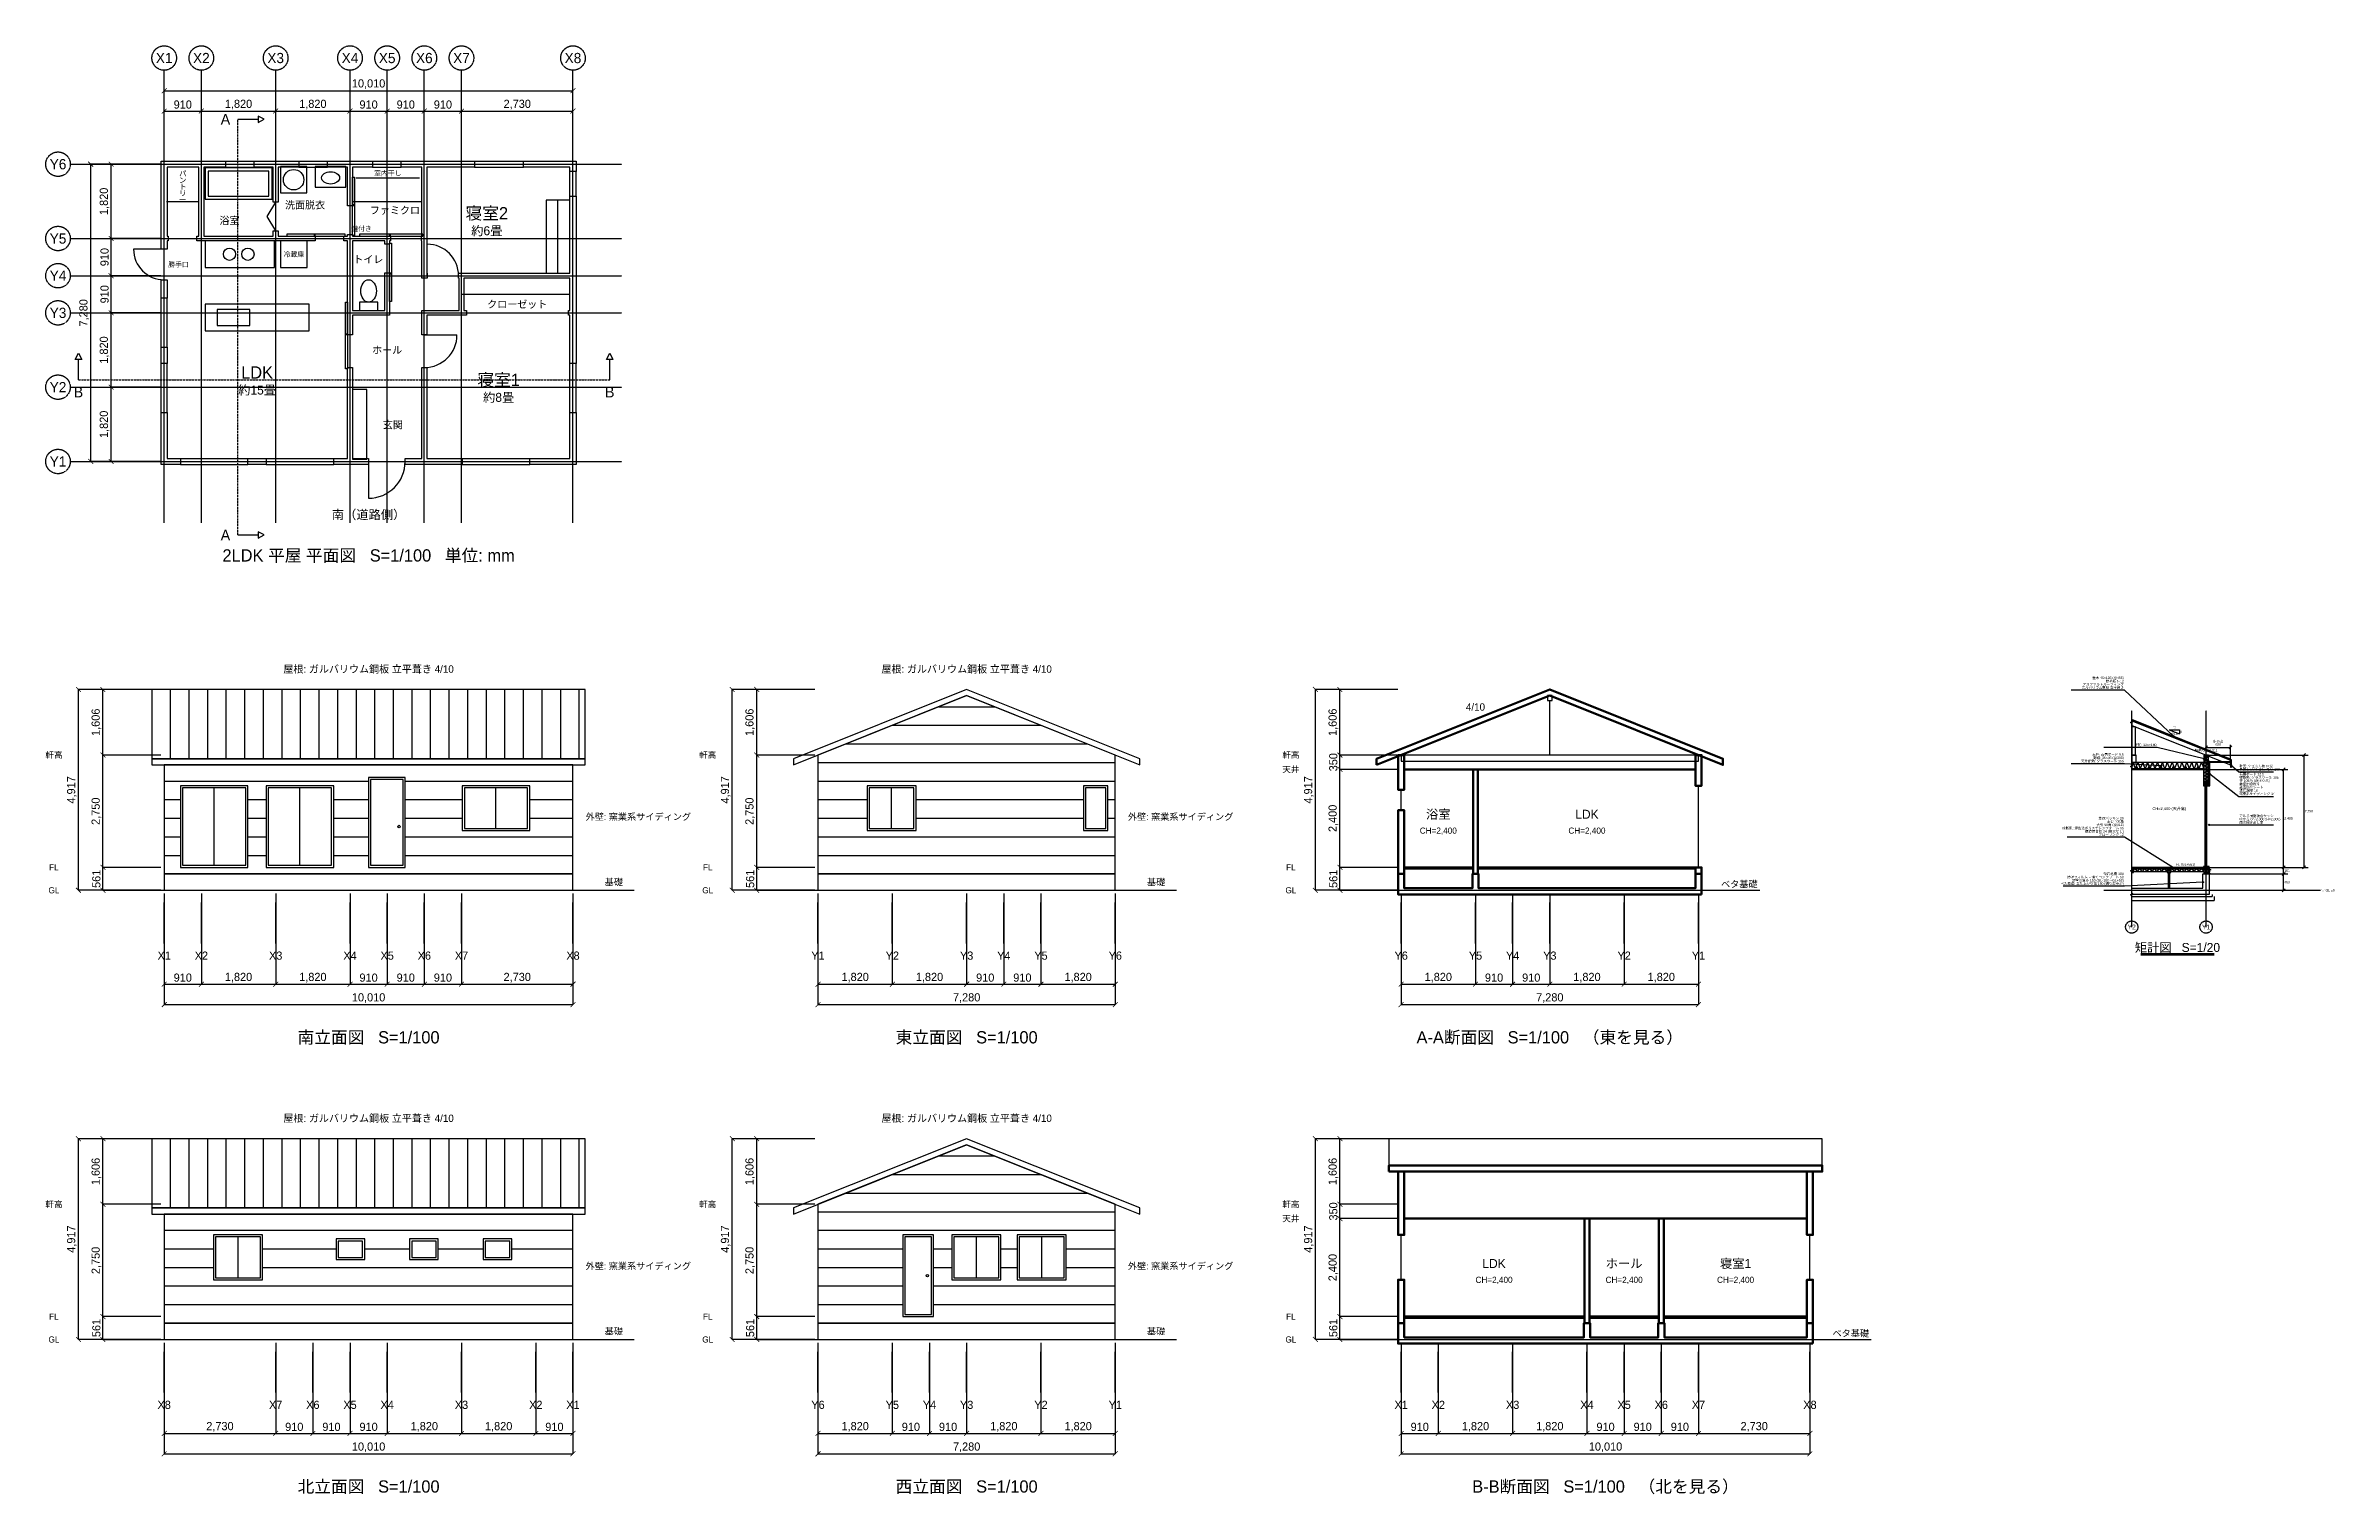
# Model space of a CAD drawing. Header units: millimetres. Extents: x -2900 to 53139, y -25289 to 10180.
import ezdxf
from ezdxf.enums import TextEntityAlignment as Align

# ---------------------------------------------------------------- set-up
doc = ezdxf.new("R2010")
doc.units = ezdxf.units.MM
for name, pattern in [('CENTER', [5.08, 3.175, -0.635, 0.635, -0.635]), ('DASHDOT', [3.556, 2.54, -0.508, 0, -0.508]), ('DASHED', [1.524, 1.27, -0.254])]:
    doc.linetypes.add(name, pattern=pattern)
for name, color, linetype in [('DIM', 2, 'CONTINUOUS'), ('DOOR', 3, 'CONTINUOUS'), ('ELEV', 7, 'CONTINUOUS'), ('ELEV_DETAIL', 8, 'CONTINUOUS'), ('ELEV_WINDOW', 4, 'CONTINUOUS'), ('FIXTURE', 8, 'CONTINUOUS'), ('GRID', 1, 'CENTER'), ('KANA_CUT', 7, 'CONTINUOUS'), ('KANA_INS', 6, 'CONTINUOUS'), ('KANA_VIEW', 8, 'CONTINUOUS'), ('SECT', 7, 'CONTINUOUS'), ('SECT_VIEW', 8, 'CONTINUOUS'), ('TEXT', 7, 'CONTINUOUS'), ('WALL', 7, 'CONTINUOUS'), ('WINDOW', 4, 'CONTINUOUS')]:
    doc.layers.add(name, color=color, linetype=linetype)
doc.styles.add('kst32b', font='kst32b.lff')
doc.styles.add('OpenSansCondensed-Light', font='OpenSansCondensed-Light.ttf')
doc.dimstyles.new('EZDXF', dxfattribs={"dimtxt": 0.25, "dimasz": 0.175, "dimexe": 0.375, "dimexo": 0.125, "dimgap": 0.1, "dimtad": 1, "dimlfac": 100, "dimzin": 12, "dimdsep": 46, "dimtxsty": 'OpenSansCondensed-Light', "dimblk": 'ARCHTICK', "dimcen": 2.5, "dimazin": 3, "dimtfac": 0.5, "dimtmove": 2, "dimatfit": 3})

# ---------------------------------------------------------------- blocks, each defined once
blk = doc.blocks.new('_ARCHTICK')
at = {"color": 0, "linetype": 'BYBLOCK', "const_width": 0.15}
blk.add_lwpolyline([(-0.5, -0.5), (0.5, 0.5)], dxfattribs=at)

msp = doc.modelspace()

# ---------------------------------------------------------------- linework, layer by layer
at = {"layer": 'DIM'}
for p, q in [((49100, -6566.987), (49350, -6566.987)), ((49100, -6566.987), (49350, -6666.987)), ((49350, -6566.987), (49350, -6666.987)), ((49965, -7035), (50035, -6965)), ((50000, -7189), (50000, -6940)), ((50000, -7050), (50000, -6950)), ((50000, -7000), (50600, -7000)), ((50052.5, -7189), (52500, -7189)), ((50565, -7035), (50635, -6965)), ((50600, -7315.912), (50600, -6940)), ((50600, -7050), (50600, -6950)), ((52340, -7189), (52460, -7189)), ((52365, -7224), (52435, -7154)), ((52400, -9939), (52400, -7189)), ((49935, -7539), (52000, -7539)), ((51840, -7539), (51960, -7539)), ((51865, -7574), (51935, -7504)), ((51900, -9939), (51900, -7539)), ((50075, -9939), (52500, -9939)), ((51840, -9939), (51960, -9939)), ((51840, -9939), (51960, -9939)), ((51865, -9974), (51935, -9904)), ((51865, -9974), (51935, -9904)), ((51865, -10135), (51935, -10065)), ((51865, -10135), (51935, -10065)), ((51900, -10100), (51900, -9939)), ((52340, -9939), (52460, -9939)), ((52365, -9974), (52435, -9904)), ((50075, -10100), (52000, -10100)), ((50075, -10500), (52500, -10500)), ((51840, -10100), (51960, -10100)), ((51840, -10100), (51960, -10100)), ((51840, -10500), (51960, -10500)), ((51865, -10535), (51935, -10465)), ((51900, -10500), (51900, -10100))]:
    msp.add_line(p, q, dxfattribs=at)
at = {"layer": 'DOOR'}
for p, q in [((0, 5200), (-750, 5200)), ((6440, 4550), (6440, 5320)), ((6370, 3100), (7170, 3100)), ((5000, 0), (5000, -900))]:
    msp.add_line(p, q, dxfattribs=at)
at = {"layer": 'DOOR', "linetype": 'DASHED', "ltscale": 8}
for points in [[(4610, 6260), (4610, 6960), (4660, 6960), (4660, 6260)], [(3000, 5520), (3700, 5520), (3700, 5570), (3000, 5570)], [(4780, 5520), (5540, 5520), (5540, 5570), (4780, 5570)], [(5520, 3920), (5520, 4620), (5570, 4620), (5570, 3920)], [(4440, 3100), (4440, 3900), (4490, 3900), (4490, 3100)]]:
    msp.add_lwpolyline(points, close=True, dxfattribs=at)
at = {"layer": 'DOOR'}
msp.add_lwpolyline([(2730, 5650), (2520, 6000), (2730, 6350)], dxfattribs=at)
at = {"layer": 'DOOR', "linetype": 'CONTINUOUS', "ltscale": 8}
for points in [[(4610, 5530), (4610, 6290), (4660, 6290), (4660, 5530)], [(3670, 5520), (4430, 5520), (4430, 5570), (3670, 5570)], [(5510, 5520), (6330, 5520), (6330, 5570), (5510, 5570)], [(5520, 4590), (5520, 5350), (5570, 5350), (5570, 4590)], [(4440, 2270), (4440, 3130), (4490, 3130), (4490, 2270)]]:
    msp.add_lwpolyline(points, close=True, dxfattribs=at)
at = {"layer": 'DOOR'}
for centre, radius, start, end in [((0, 5200), 750, 180, 270), ((6440, 4550), 770, 0, 90), ((6370, 3100), 800, 270, 360), ((5000, 0), 900, 270, 360)]:
    msp.add_arc(centre, radius, start, end, dxfattribs=at)
at = {"layer": 'ELEV'}
for p, q in [((-1500, -10500), (11510, -10500)), ((14510, -10500), (24790, -10500)), ((-1500, -21500), (11510, -21500)), ((14510, -21500), (24790, -21500))]:
    msp.add_line(p, q, dxfattribs=at)
for points in [[(-300, -7279), (10310, -7279), (10310, -5583), (-300, -5583)], [(15410, -7429), (19650, -5733), (23890, -7429), (23890, -7279), (19650, -5583), (15410, -7279)], [(16010, -10100), (23290, -10100), (23290, -7189), (19650, -5733), (16010, -7189)], [(-300, -7429), (10310, -7429), (10310, -7279), (-300, -7279)], [(0, -10100), (10010, -10100), (10010, -7429), (0, -7429)], [(0, -10500), (10010, -10500), (10010, -10100), (0, -10100)], [(16010, -10500), (23290, -10500), (23290, -10100), (16010, -10100)], [(-300, -18279), (10310, -18279), (10310, -16583), (-300, -16583)], [(15410, -18429), (19650, -16733), (23890, -18429), (23890, -18279), (19650, -16583), (15410, -18279)], [(16010, -21100), (23290, -21100), (23290, -18189), (19650, -16733), (16010, -18189)], [(-300, -18429), (10310, -18429), (10310, -18279), (-300, -18279)], [(0, -21100), (10010, -21100), (10010, -18429), (0, -18429)], [(0, -21500), (10010, -21500), (10010, -21100), (0, -21100)], [(16010, -21500), (23290, -21500), (23290, -21100), (16010, -21100)]]:
    msp.add_lwpolyline(points, close=True, dxfattribs=at)
at = {"layer": 'ELEV_DETAIL'}
for p, q in [((155, -7279), (155, -5583)), ((610, -7279), (610, -5583)), ((1065, -7279), (1065, -5583)), ((1520, -7279), (1520, -5583)), ((1975, -7279), (1975, -5583)), ((2430, -7279), (2430, -5583)), ((2885, -7279), (2885, -5583)), ((3340, -7279), (3340, -5583)), ((3795, -7279), (3795, -5583)), ((4250, -7279), (4250, -5583)), ((4705, -7279), (4705, -5583)), ((5160, -7279), (5160, -5583)), ((5615, -7279), (5615, -5583)), ((6070, -7279), (6070, -5583)), ((6525, -7279), (6525, -5583)), ((6980, -7279), (6980, -5583)), ((7435, -7279), (7435, -5583)), ((7890, -7279), (7890, -5583)), ((8345, -7279), (8345, -5583)), ((8800, -7279), (8800, -5583)), ((9255, -7279), (9255, -5583)), ((9710, -7279), (9710, -5583)), ((10165, -7279), (10165, -5583)), ((18970, -6005), (20330, -6005)), ((17832.5, -6460), (21467.5, -6460)), ((16695, -6915), (22605, -6915)), ((0, -7825), (5000, -7825)), ((5900, -7825), (10010, -7825)), ((16010, -7370), (23290, -7370)), ((16010, -7825), (23290, -7825)), ((0, -8280), (400, -8280)), ((2050, -8280), (2500, -8280)), ((4150, -8280), (5000, -8280)), ((5900, -8280), (7300, -8280)), ((8950, -8280), (10010, -8280)), ((16010, -8280), (17210, -8280)), ((18410, -8280), (22510, -8280)), ((23110, -8280), (23290, -8280)), ((0, -8735), (400, -8735)), ((2050, -8735), (2500, -8735)), ((4150, -8735), (5000, -8735)), ((5900, -8735), (7300, -8735)), ((8950, -8735), (10010, -8735)), ((16010, -8735), (17210, -8735)), ((18410, -8735), (22510, -8735)), ((23110, -8735), (23290, -8735)), ((0, -9190), (400, -9190)), ((2050, -9190), (2500, -9190)), ((4150, -9190), (5000, -9190)), ((5900, -9190), (10010, -9190)), ((16010, -9190), (23290, -9190)), ((0, -9645), (400, -9645)), ((2050, -9645), (2500, -9645)), ((4150, -9645), (5000, -9645)), ((5900, -9645), (10010, -9645)), ((16010, -9645), (23290, -9645)), ((155, -18279), (155, -16583)), ((610, -18279), (610, -16583)), ((1065, -18279), (1065, -16583)), ((1520, -18279), (1520, -16583)), ((1975, -18279), (1975, -16583)), ((2430, -18279), (2430, -16583)), ((2885, -18279), (2885, -16583)), ((3340, -18279), (3340, -16583)), ((3795, -18279), (3795, -16583)), ((4250, -18279), (4250, -16583)), ((4705, -18279), (4705, -16583)), ((5160, -18279), (5160, -16583)), ((5615, -18279), (5615, -16583)), ((6070, -18279), (6070, -16583)), ((6525, -18279), (6525, -16583)), ((6980, -18279), (6980, -16583)), ((7435, -18279), (7435, -16583)), ((7890, -18279), (7890, -16583)), ((8345, -18279), (8345, -16583)), ((8800, -18279), (8800, -16583)), ((9255, -18279), (9255, -16583)), ((9710, -18279), (9710, -16583)), ((10165, -18279), (10165, -16583)), ((18970, -17005), (20330, -17005)), ((16695, -17915), (22605, -17915)), ((17832.5, -17460), (21467.5, -17460)), ((16010, -18370), (23290, -18370)), ((0, -18825), (10010, -18825)), ((16010, -18825), (23290, -18825)), ((0, -19280), (1210, -19280)), ((2410, -19280), (4210, -19280)), ((4910, -19280), (6010, -19280)), ((6710, -19280), (7810, -19280)), ((8510, -19280), (10010, -19280)), ((16010, -19280), (18090, -19280)), ((18840, -19280), (19290, -19280)), ((20490, -19280), (20890, -19280)), ((22090, -19280), (23290, -19280)), ((0, -19735), (1210, -19735)), ((2410, -19735), (10010, -19735)), ((16010, -19735), (18090, -19735)), ((18840, -19735), (19290, -19735)), ((20490, -19735), (20890, -19735)), ((22090, -19735), (23290, -19735)), ((0, -20190), (10010, -20190)), ((0, -20645), (10010, -20645)), ((16010, -20190), (18090, -20190)), ((16010, -20645), (18090, -20645)), ((18840, -20190), (23290, -20190)), ((18840, -20645), (23290, -20645))]:
    msp.add_line(p, q, dxfattribs=at)
at = {"layer": 'ELEV_WINDOW'}
for p, q in [((1225, -9889), (1225, -7989)), ((3325, -9889), (3325, -7989)), ((8125, -8989), (8125, -7989)), ((17810, -8989), (17810, -7989)), ((1810, -19989), (1810, -18989)), ((19890, -19989), (19890, -18989)), ((21490, -19989), (21490, -18989))]:
    msp.add_line(p, q, dxfattribs=at)
for points in [[(5000, -9939), (5900, -9939), (5900, -7739), (5000, -7739)], [(5050, -9889), (5850, -9889), (5850, -7789), (5050, -7789)], [(400, -9939), (2050, -9939), (2050, -7939), (400, -7939)], [(450, -9889), (2000, -9889), (2000, -7989), (450, -7989)], [(2500, -9939), (4150, -9939), (4150, -7939), (2500, -7939)], [(2550, -9889), (4100, -9889), (4100, -7989), (2550, -7989)], [(7300, -9039), (8950, -9039), (8950, -7939), (7300, -7939)], [(7350, -8989), (8900, -8989), (8900, -7989), (7350, -7989)], [(17210, -9039), (18410, -9039), (18410, -7939), (17210, -7939)], [(17260, -8989), (18360, -8989), (18360, -7989), (17260, -7989)], [(22510, -9039), (23110, -9039), (23110, -7939), (22510, -7939)], [(22560, -8989), (23060, -8989), (23060, -7989), (22560, -7989)], [(1210, -20039), (2410, -20039), (2410, -18939), (1210, -18939)], [(1260, -19989), (2360, -19989), (2360, -18989), (1260, -18989)], [(4210, -19539), (4910, -19539), (4910, -19039), (4210, -19039)], [(6010, -19539), (6710, -19539), (6710, -19039), (6010, -19039)], [(7810, -19539), (8510, -19539), (8510, -19039), (7810, -19039)], [(18090, -20939), (18840, -20939), (18840, -18939), (18090, -18939)], [(18140, -20889), (18790, -20889), (18790, -18989), (18140, -18989)], [(19290, -20039), (20490, -20039), (20490, -18939), (19290, -18939)], [(19340, -19989), (20440, -19989), (20440, -18989), (19340, -18989)], [(20890, -20039), (22090, -20039), (22090, -18939), (20890, -18939)], [(20940, -19989), (22040, -19989), (22040, -18989), (20940, -18989)], [(4260, -19489), (4860, -19489), (4860, -19089), (4260, -19089)], [(6060, -19489), (6660, -19489), (6660, -19089), (6060, -19089)], [(7860, -19489), (8460, -19489), (8460, -19089), (7860, -19089)]]:
    msp.add_lwpolyline(points, close=True, dxfattribs=at)
for centre in [(5750, -8939), (18690, -19939)]:
    msp.add_circle(centre, 30, dxfattribs=at)
at = {"layer": 'FIXTURE'}
for p, q in [((4700, 6950), (6250, 6950)), ((60, 6370), (850, 6370)), ((4610, 6370), (6310, 6370)), ((9640, 4610), (9640, 6400)), ((7280, 4095), (9935, 4095)), ((4610, 1820), (6310, 1820))]:
    msp.add_line(p, q, dxfattribs=at)
for points in [[(1000, 6420), (2640, 6420), (2640, 7190), (1000, 7190)], [(1080, 6500), (2560, 6500), (2560, 7110), (1080, 7110)], [(2850, 6580), (3490, 6580), (3490, 7220), (2850, 7220)], [(3700, 6720), (4450, 6720), (4450, 7220), (3700, 7220)], [(9350, 4610), (9935, 4610), (9935, 6400), (9350, 6400)], [(1000, 4750), (2700, 4750), (2700, 5400), (1000, 5400)], [(2850, 4750), (3500, 4750), (3500, 5400), (2850, 5400)], [(1000, 3200), (3550, 3200), (3550, 3850), (1000, 3850)], [(1300, 3330), (2100, 3330), (2100, 3720), (1300, 3720)], [(4780, 3700), (5230, 3700), (5230, 3900), (4780, 3900)], [(4610, 60), (4960, 60), (4960, 1760), (4610, 1760)]]:
    msp.add_lwpolyline(points, close=True, dxfattribs=at)
for centre, radius in [((3170, 6900), 250), ((1600, 5075), 150), ((2050, 5075), 150)]:
    msp.add_circle(centre, radius, dxfattribs=at)
for centre, major_axis, ratio in [((4075, 6945), (220, 0), 0.681818182), ((5005, 4175), (0, 275), 0.690909091)]:
    msp.add_ellipse(centre, major_axis=major_axis, ratio=ratio, dxfattribs=at)
at = {"layer": 'GRID'}
for p, q in [((0, -1500), (0, 9580)), ((910, -1500), (910, 9580)), ((2730, -1500), (2730, 9580)), ((4550, -1500), (4550, 9580)), ((5460, -1500), (5460, 9580)), ((6370, -1500), (6370, 9580)), ((7280, -1500), (7280, 9580)), ((10010, -1500), (10010, 9580)), ((-2300, 7280), (11210, 7280)), ((-2300, 5460), (11210, 5460)), ((-2300, 4550), (11210, 4550)), ((-2300, 3640), (11210, 3640)), ((-2300, 1820), (11210, 1820)), ((-2300, 0), (11210, 0)), ((48180, -11400), (48180, -6100)), ((50000, -11400), (50000, -6100)), ((0, -11800), (0, -10800)), ((910, -11800), (910, -10800)), ((2730, -11800), (2730, -10800)), ((4550, -11800), (4550, -10800)), ((5460, -11800), (5460, -10800)), ((6370, -11800), (6370, -10800)), ((7280, -11800), (7280, -10800)), ((10010, -11800), (10010, -10800)), ((16010, -11800), (16010, -10800)), ((17830, -11800), (17830, -10800)), ((19650, -11800), (19650, -10800)), ((20560, -11800), (20560, -10800)), ((21470, -11800), (21470, -10800)), ((23290, -11800), (23290, -10800)), ((30290, -11800), (30290, -10800)), ((32110, -11800), (32110, -10800)), ((33020, -11800), (33020, -10800)), ((33930, -11800), (33930, -10800)), ((35750, -11800), (35750, -10800)), ((37570, -11800), (37570, -10800)), ((0, -22800), (0, -21800)), ((2730, -22800), (2730, -21800)), ((3640, -22800), (3640, -21800)), ((4550, -22800), (4550, -21800)), ((5460, -22800), (5460, -21800)), ((7280, -22800), (7280, -21800)), ((9100, -22800), (9100, -21800)), ((10010, -22800), (10010, -21800)), ((16010, -22800), (16010, -21800)), ((17830, -22800), (17830, -21800)), ((18740, -22800), (18740, -21800)), ((19650, -22800), (19650, -21800)), ((21470, -22800), (21470, -21800)), ((23290, -22800), (23290, -21800)), ((30290, -22800), (30290, -21800)), ((31200, -22800), (31200, -21800)), ((33020, -22800), (33020, -21800)), ((34840, -22800), (34840, -21800)), ((35750, -22800), (35750, -21800)), ((36660, -22800), (36660, -21800)), ((37570, -22800), (37570, -21800)), ((40300, -22800), (40300, -21800))]:
    msp.add_line(p, q, dxfattribs=at)
for centre, radius in [((0, 9880), 300), ((910, 9880), 300), ((2730, 9880), 300), ((4550, 9880), 300), ((5460, 9880), 300), ((6370, 9880), 300), ((7280, 9880), 300), ((10010, 9880), 300), ((-2600, 7280), 300), ((-2600, 5460), 300), ((-2600, 4550), 300), ((-2600, 3640), 300), ((-2600, 1820), 300), ((-2600, 0), 300), ((48180, -11400), 150), ((50000, -11400), 150)]:
    msp.add_circle(centre, radius, dxfattribs=at)
at = {"layer": 'KANA_CUT'}
msp.add_line((47500, -10500), (52800, -10500), dxfattribs=at)
for points in [[(48180, -6334.987), (50600, -7302.987), (50600, -7286.987), (48180, -6318.987)], [(48180, -6347.912), (50600, -7315.912), (50600, -7302.987), (48180, -6334.987)], [(48180, -6461), (50600, -7429), (50600, -7315.912), (48180, -6347.912)], [(49947.5, -7369), (50052.5, -7369), (50052.5, -7189), (49947.5, -7189)], [(50052.5, -7939), (50061.5, -7939), (50061.5, -7189), (50052.5, -7189)], [(48180, -7539), (49935, -7539), (49935, -7529.5), (48180, -7529.5)], [(49935, -7939), (49947.5, -7939), (49947.5, -7539), (49935, -7539)], [(49947.5, -7939), (50052.5, -7939), (50052.5, -7834), (49947.5, -7834)], [(50061.5, -7939), (50079.5, -7939), (50079.5, -7350), (50061.5, -7350)], [(50079.5, -7939), (50093.5, -7939), (50093.5, -7350), (50079.5, -7350)], [(50600, -7482.987), (50624, -7482.987), (50624, -7302.987), (50600, -7302.987)], [(49935, -7939), (50075, -7939), (50075, -7879), (49935, -7879)], [(48180, -9951), (49947.5, -9951), (49947.5, -9939), (48180, -9939)], [(48180, -9975), (50052.5, -9975), (50052.5, -9951), (48180, -9951)], [(48180, -10065), (48225, -10065), (48225, -9975), (48180, -9975)], [(49045, -10065), (49135, -10065), (49135, -9975), (49045, -9975)], [(49935, -9975), (50075, -9975), (50075, -9915), (49935, -9915)], [(49947.5, -10080), (50052.5, -10080), (50052.5, -9975), (49947.5, -9975)], [(49947.5, -10100), (50052.5, -10100), (50052.5, -10080), (49947.5, -10080)], [(50052.5, -10080), (50061.5, -10080), (50061.5, -9975), (50052.5, -9975)], [(50061.5, -10060), (50079.5, -10060), (50079.5, -9975), (50061.5, -9975)], [(50079.5, -10060), (50093.5, -10060), (50093.5, -9975), (50079.5, -9975)], [(50075, -10100), (50075, -10600), (48180, -10600), (48180, -10450), (49925, -10450), (49925, -10100)]]:
    msp.add_lwpolyline(points, close=True, dxfattribs=at)
at = {"layer": 'KANA_INS'}
for points in [[(48180, -7529.5), (49947.5, -7529.5), (49947.5, -7374.5), (48180, -7374.5)], [(49947.5, -7834), (50052.5, -7834), (50052.5, -7369), (49947.5, -7369)], [(48225, -10040), (49045, -10040), (49045, -9975), (48225, -9975)], [(49135, -10040), (49947.5, -10040), (49947.5, -9975), (49135, -9975)]]:
    msp.add_lwpolyline(points, close=True, dxfattribs=at)
for points in [[(48180, -7452), (48210, -7374.5), (48240, -7452), (48270, -7529.5), (48300, -7452), (48330, -7374.5), (48360, -7452), (48390, -7529.5), (48420, -7452), (48450, -7374.5), (48480, -7452), (48510, -7529.5), (48540, -7452), (48570, -7374.5), (48600, -7452), (48630, -7529.5), (48660, -7452), (48690, -7374.5), (48720, -7452), (48750, -7529.5), (48780, -7452), (48810, -7374.5), (48840, -7452), (48870, -7529.5), (48900, -7452), (48930, -7374.5), (48960, -7452), (48990, -7529.5), (49020, -7452), (49050, -7374.5), (49080, -7452), (49110, -7529.5), (49140, -7452), (49170, -7374.5), (49200, -7452), (49230, -7529.5), (49260, -7452), (49290, -7374.5), (49320, -7452), (49350, -7529.5), (49380, -7452), (49410, -7374.5), (49440, -7452), (49470, -7529.5), (49500, -7452), (49530, -7374.5), (49560, -7452), (49590, -7529.5), (49620, -7452), (49650, -7374.5), (49680, -7452), (49710, -7529.5), (49740, -7452), (49770, -7374.5), (49800, -7452), (49830, -7529.5), (49860, -7452), (49890, -7374.5), (49920, -7452), (49933.75, -7529.5), (49947.5, -7452)], [(50000, -7834), (50052.5, -7814), (50000, -7794), (49947.5, -7774), (50000, -7754), (50052.5, -7734), (50000, -7714), (49947.5, -7694), (50000, -7674), (50052.5, -7654), (50000, -7634), (49947.5, -7614), (50000, -7594), (50052.5, -7574), (50000, -7554), (49947.5, -7534), (50000, -7514), (50052.5, -7494), (50000, -7474), (49947.5, -7454), (50000, -7434), (50052.5, -7414), (50000, -7394), (49947.5, -7381.5), (50000, -7369)], [(48225, -10007.5), (48255, -9975), (48285, -10007.5), (48315, -10040), (48345, -10007.5), (48375, -9975), (48405, -10007.5), (48435, -10040), (48465, -10007.5), (48495, -9975), (48525, -10007.5), (48555, -10040), (48585, -10007.5), (48615, -9975), (48645, -10007.5), (48675, -10040), (48705, -10007.5), (48735, -9975), (48765, -10007.5), (48795, -10040), (48825, -10007.5), (48855, -9975), (48885, -10007.5), (48915, -10040), (48945, -10007.5), (48975, -9975), (49005, -10007.5), (49025, -10040), (49045, -10007.5)], [(49135, -10007.5), (49165, -9975), (49195, -10007.5), (49225, -10040), (49255, -10007.5), (49285, -9975), (49315, -10007.5), (49345, -10040), (49375, -10007.5), (49405, -9975), (49435, -10007.5), (49465, -10040), (49495, -10007.5), (49525, -9975), (49555, -10007.5), (49585, -10040), (49615, -10007.5), (49645, -9975), (49675, -10007.5), (49705, -10040), (49735, -10007.5), (49765, -9975), (49795, -10007.5), (49825, -10040), (49855, -10007.5), (49885, -9975), (49915, -10007.5), (49931.25, -10040), (49947.5, -10007.5)]]:
    msp.add_lwpolyline(points, dxfattribs=at)
at = {"layer": 'KANA_VIEW'}
for p, q in [((48000, -5600), (46700, -5600)), ((49200, -6726.987), (48000, -5600)), ((48500, -6462.987), (48510, -6437.987)), ((48955, -6644.987), (48965, -6619.987)), ((48800, -7000), (47500, -7000)), ((49950, -7279), (48800, -7000)), ((49410, -6826.987), (49420, -6801.987)), ((49865, -7008.987), (49875, -6983.987)), ((49947.5, -7369), (50052.5, -7189)), ((49947.5, -7189), (50052.5, -7369)), ((50061.5, -7939), (50061.5, -7200)), ((50320, -7190.987), (50330, -7165.987)), ((48000, -7400), (46700, -7400)), ((48900, -7450), (48000, -7400)), ((49947.5, -7939), (50052.5, -7834)), ((49947.5, -7834), (50052.5, -7939)), ((50093.5, -7350), (50600, -7350)), ((50093.5, -7362), (50600, -7362)), ((50093.5, -7650), (50800, -8200)), ((50624, -7442.987), (50800, -7600)), ((50800, -7600), (51650, -7600)), ((49980, -9915), (49980, -7879)), ((50020, -9915), (50020, -7879)), ((50800, -8200), (51650, -8200)), ((50075, -8900), (50800, -8900)), ((50800, -8900), (51650, -8900)), ((48000, -9200), (46600, -9200)), ((49200, -9950), (48000, -9200)), ((49045, -10065), (49135, -9975)), ((49045, -9975), (49135, -10065)), ((49075, -10065), (49075, -10450)), ((49105, -10065), (49105, -10450)), ((49947.5, -10080), (50052.5, -9975)), ((49947.5, -9975), (50052.5, -10080)), ((50061.5, -10080), (50061.5, -9975)), ((50061.5, -10080), (50110, -10090)), ((50075, -9975), (50110, -9990)), ((50110, -9990), (50110, -10005)), ((48000, -10400), (46500, -10400)), ((49925, -10300), (48000, -10400)), ((49050, -10450), (49130, -10450)), ((50110, -10090), (50110, -10100)), ((50150, -10600), (50150, -10650)), ((48180, -10650), (50150, -10650)), ((48180, -10750), (50200, -10750)), ((50200, -10650), (50200, -10750))]:
    msp.add_line(p, q, dxfattribs=at)
for points in [[(48180, -6461), (48180, -6410.5), (48150, -6395.5), (48210, -6365.5), (48180, -6350.5), (48180, -6300)], [(48180, -7539), (48180, -7486.75), (48150, -7471.75), (48210, -7441.75), (48180, -7426.75), (48180, -7374.5)], [(48180, -10080), (48180, -10039.5), (48150, -10024.5), (48210, -9994.5), (48180, -9979.5), (48180, -9939)], [(48180, -10750), (48180, -10630), (48150, -10615), (48210, -10585), (48180, -10570), (48180, -10450)]]:
    msp.add_lwpolyline(points, dxfattribs=at)
for points in [[(48180, -7189), (48270, -7189), (48270, -6500), (48180, -6500)], [(48180, -7369), (48285, -7369), (48285, -7189), (48180, -7189)], [(48282, -7529.5), (48318, -7529.5), (48318, -7484.5), (48282, -7484.5)], [(48582, -7529.5), (48618, -7529.5), (48618, -7484.5), (48582, -7484.5)], [(48882, -7529.5), (48918, -7529.5), (48918, -7484.5), (48882, -7484.5)], [(49182, -7529.5), (49218, -7529.5), (49218, -7484.5), (49182, -7484.5)], [(49482, -7529.5), (49518, -7529.5), (49518, -7484.5), (49482, -7484.5)], [(49782, -7529.5), (49818, -7529.5), (49818, -7484.5), (49782, -7484.5)], [(49915, -7539), (49935, -7539), (49935, -7559)], [(50300, -7362), (50380, -7362), (50380, -7350), (50300, -7350)]]:
    msp.add_lwpolyline(points, close=True, dxfattribs=at)
for centre in [(49200, -6726.987), (49950, -7279), (48900, -7450), (50093.5, -7650), (50624, -7442.987), (50075, -8900), (49200, -9950), (49925, -10300)]:
    msp.add_circle(centre, 15, dxfattribs=at)
at = {"layer": 'SECT', "lineweight": 50}
for p, q in [((30365, -7539), (32050, -7539)), ((32170, -7539), (37495, -7539)), ((30365, -18539), (34780, -18539)), ((34900, -18539), (36600, -18539)), ((36720, -18539), (40225, -18539))]:
    msp.add_line(p, q, dxfattribs=at)
for points in [[(29690, -7429), (33930, -5733), (38170, -7429), (38170, -7279), (33930, -5583), (29690, -7279)], [(30215, -7189), (30365, -7189), (30365, -8039), (30215, -8039)], [(37495, -7189), (37645, -7189), (37645, -7939), (37495, -7939)], [(32170, -10100), (32170, -7539), (32050, -7539), (32050, -10100)], [(30365, -10100), (30215, -10100), (30215, -8539), (30365, -8539)], [(30365, -9969), (32050, -9969), (32050, -9939), (30365, -9939)], [(32170, -9969), (37495, -9969), (37495, -9939), (32170, -9939)], [(37645, -10100), (37495, -10100), (37495, -9939), (37645, -9939)], [(37645, -10600), (37495, -10600), (32185, -10600), (32035, -10600), (30365, -10600), (30215, -10600), (30215, -10450), (30215, -10100), (30365, -10100), (30365, -10450), (32035, -10450), (32035, -10100), (32185, -10100), (32185, -10450), (37495, -10450), (37495, -10100), (37645, -10100), (37645, -10450)], [(29990, -17389), (40600, -17389), (40600, -17239), (29990, -17239)], [(30215, -17389), (30365, -17389), (30365, -18939), (30215, -18939)], [(40225, -17389), (40375, -17389), (40375, -18939), (40225, -18939)], [(34900, -21100), (34900, -18539), (34780, -18539), (34780, -21100)], [(36720, -21100), (36720, -18539), (36600, -18539), (36600, -21100)], [(30365, -21100), (30215, -21100), (30215, -20039), (30365, -20039)], [(40375, -21100), (40225, -21100), (40225, -20039), (40375, -20039)], [(40375, -21600), (40225, -21600), (36735, -21600), (36585, -21600), (34915, -21600), (34765, -21600), (30365, -21600), (30215, -21600), (30215, -21450), (30215, -21100), (30365, -21100), (30365, -21450), (34765, -21450), (34765, -21100), (34915, -21100), (34915, -21450), (36585, -21450), (36585, -21100), (36735, -21100), (36735, -21450), (40225, -21450), (40225, -21100), (40375, -21100), (40375, -21450)], [(30365, -20969), (34780, -20969), (34780, -20939), (30365, -20939)], [(34900, -20969), (36600, -20969), (36600, -20939), (34900, -20939)], [(36720, -20969), (40225, -20969), (40225, -20939), (36720, -20939)]]:
    msp.add_lwpolyline(points, close=True, dxfattribs=at)
at = {"layer": 'SECT_VIEW', "linetype": 'DASHDOT', "ltscale": 20}
for p, q in [((1800, -1800), (1800, 8380)), ((-2100, 2000), (10910, 2000))]:
    msp.add_line(p, q, dxfattribs=at)
at = {"layer": 'SECT_VIEW'}
for p, q in [((1800, 8380), (2300, 8380)), ((-2100, 2000), (-2100, 2500)), ((10910, 2000), (10910, 2500)), ((1800, -1800), (2300, -1800)), ((33930, -7189), (33930, -5853)), ((30290, -8539), (30290, -8039)), ((37570, -9939), (37570, -7939)), ((28790, -10500), (39070, -10500)), ((30290, -20039), (30290, -18939)), ((40300, -20039), (40300, -18939)), ((28790, -21500), (41800, -21500))]:
    msp.add_line(p, q, dxfattribs=at)
for points in [[(2300, 8300), (2450, 8380), (2300, 8460)], [(-2180, 2500), (-2100, 2650), (-2020, 2500)], [(10830, 2500), (10910, 2650), (10990, 2500)], [(2300, -1880), (2450, -1800), (2300, -1720)], [(33870, -5853), (33990, -5853), (33990, -5733), (33870, -5733)], [(30290, -7339), (37570, -7339), (37570, -7189), (30290, -7189)], [(29990, -17239), (40600, -17239), (40600, -16583), (29990, -16583)]]:
    msp.add_lwpolyline(points, close=True, dxfattribs=at)
at = {"layer": 'TEXT'}
for p, q in [((48400, -12050), (50200, -12050)), ((48400, -12080), (50200, -12080))]:
    msp.add_line(p, q, dxfattribs=at)
at = {"layer": 'WALL'}
for points in [[(-75, 7205), (-75, 7280), (-75, 7355), (75, 7355), (1500, 7355), (1500, 7205), (970, 7205), (970, 5520), (2670, 5520), (2670, 5650), (2790, 5650), (2790, 5520), (3700, 5520), (3700, 5400), (2790, 5400), (2670, 5400), (970, 5400), (850, 5400), (800, 5400), (800, 5520), (850, 5520), (850, 7205), (75, 7205), (75, 5520), (100, 5520), (100, 5400), (75, 5400), (75, 5200), (-75, 5200)], [(3300, 7355), (3300, 7205), (2790, 7205), (2790, 6350), (2670, 6350), (2670, 7205), (2200, 7205), (2200, 7355)], [(5100, 7355), (5100, 7205), (4610, 7205), (4610, 6260), (4490, 6260), (4490, 7205), (4000, 7205), (4000, 7355)], [(7600, 7355), (7600, 7205), (6430, 7205), (6430, 5520), (6430, 5400), (6430, 4610), (6440, 4610), (6440, 4490), (6430, 4490), (6370, 4490), (6310, 4490), (6310, 4610), (6310, 5400), (6300, 5400), (6300, 5520), (6310, 5520), (6310, 7205), (5800, 7205), (5800, 7355)], [(9935, 7355), (10010, 7355), (10085, 7355), (10085, 7205), (10085, 7100), (9935, 7100), (9935, 7205), (8800, 7205), (8800, 7355)], [(10085, 2400), (9935, 2400), (9935, 3580), (9900, 3580), (9900, 3700), (9935, 3700), (9935, 4490), (7340, 4490), (7340, 3700), (7400, 3700), (7400, 3580), (7340, 3580), (7220, 3580), (6430, 3580), (6430, 3100), (6310, 3100), (6310, 3580), (6310, 3640), (6310, 3700), (6430, 3700), (7220, 3700), (7220, 4490), (7210, 4490), (7210, 4610), (7220, 4610), (7340, 4610), (9935, 4610), (9935, 6500), (10085, 6500)], [(4490, 5520), (4490, 5560), (4610, 5560), (4610, 5520), (5400, 5520), (5520, 5520), (5540, 5520), (5540, 5400), (5520, 5400), (5520, 5320), (5400, 5320), (5400, 5400), (4610, 5400), (4610, 3700), (5400, 3700), (5400, 4620), (5520, 4620), (5520, 3700), (5520, 3640), (5520, 3580), (5400, 3580), (4610, 3580), (4610, 3100), (4490, 3100), (4490, 3580), (4490, 3700), (4490, 5400), (4400, 5400), (4400, 5520)], [(-75, 4450), (75, 4450), (75, 4000), (-75, 4000)], [(-75, 2800), (75, 2800), (75, 2400), (-75, 2400)], [(4150, -75), (4150, 75), (4490, 75), (4490, 2300), (4610, 2300), (4610, 75), (5000, 75), (5000, -75)], [(5900, -75), (5900, 75), (6310, 75), (6310, 2300), (6430, 2300), (6430, 75), (7300, 75), (7300, -75)], [(75, -75), (0, -75), (-75, -75), (-75, 75), (-75, 1200), (75, 1200), (75, 75), (400, 75), (400, -75)], [(8950, -75), (8950, 75), (9935, 75), (9935, 1200), (10085, 1200), (10085, 75), (10085, 0), (10085, -75), (9935, -75)], [(2050, -75), (2050, 75), (2500, 75), (2500, -75)]]:
    msp.add_lwpolyline(points, close=True, dxfattribs=at)
at = {"layer": 'WINDOW'}
for p, q in [((1500, 7355), (2200, 7355)), ((3300, 7355), (4000, 7355)), ((5100, 7355), (5800, 7355)), ((7600, 7355), (8800, 7355)), ((1500, 7280), (2200, 7280)), ((1500, 7205), (2200, 7205)), ((3300, 7280), (4000, 7280)), ((3300, 7205), (4000, 7205)), ((5100, 7280), (5800, 7280)), ((5100, 7205), (5800, 7205)), ((7600, 7280), (8800, 7280)), ((7600, 7205), (8800, 7205)), ((9935, 6500), (9935, 7100)), ((10010, 6500), (10010, 7100)), ((10085, 6500), (10085, 7100)), ((-75, 2800), (-75, 4000)), ((0, 2800), (0, 4000)), ((75, 2800), (75, 4000)), ((-75, 1200), (-75, 2400)), ((0, 1200), (0, 2400)), ((75, 1200), (75, 2400)), ((9935, 1200), (9935, 2400)), ((10010, 1200), (10010, 2400)), ((10085, 1200), (10085, 2400)), ((400, 75), (2050, 75)), ((400, 0), (2050, 0)), ((2500, 75), (4150, 75)), ((2500, 0), (4150, 0)), ((7300, 75), (8950, 75)), ((7300, 0), (8950, 0)), ((400, -75), (2050, -75)), ((2500, -75), (4150, -75)), ((7300, -75), (8950, -75))]:
    msp.add_line(p, q, dxfattribs=at)

# ---------------------------------------------------------------- texts
at = {"layer": 'DIM', "style": 'kst32b'}
msp.add_text('4/10', height=60, dxfattribs=at).set_placement((49225, -6636.987), align=Align.TOP_CENTER)
for s, height, p in [('10', 50, (49225, -6551.987)), ('軒の出', 60, (50300, -6900)), ('600', 60, (50300, -6980))]:
    msp.add_text(s, height=height, dxfattribs=at).set_placement(p, align=Align.BOTTOM_CENTER)
for s, height, p in [('4', 50, (49365, -6616.987)), ('2,400', 60, (51915, -8739)), ('2,750', 60, (52415, -8564)), ('161', 60, (51915, -10019.5)), ('400', 60, (51915, -10300))]:
    msp.add_text(s, height=height, dxfattribs=at).set_placement(p, align=Align.MIDDLE_LEFT)
at = {"layer": 'FIXTURE', "style": 'kst32b'}
for s, p in [('室内干し', (5475, 7060)), ('鍵付き', (4830, 5700)), ('冷蔵庫', (3175, 5075)), ('勝手口', (350, 4825))]:
    msp.add_text(s, height=120, dxfattribs=at).set_placement(p, align=Align.MIDDLE_CENTER)
at = {"layer": 'GRID', "style": 'kst32b'}
for s, height, p in [('X1', 250, (0, 9880)), ('X2', 250, (910, 9880)), ('X3', 250, (2730, 9880)), ('X4', 250, (4550, 9880)), ('X5', 250, (5460, 9880)), ('X6', 250, (6370, 9880)), ('X7', 250, (7280, 9880)), ('X8', 250, (10010, 9880)), ('Y6', 250, (-2600, 7280)), ('Y5', 250, (-2600, 5460)), ('Y4', 250, (-2600, 4550)), ('Y3', 250, (-2600, 3640)), ('Y2', 250, (-2600, 1820)), ('Y1', 250, (-2600, 0)), ('Y2', 120, (48180, -11400)), ('Y1', 120, (50000, -11400)), ('X1', 200, (0, -12100)), ('X2', 200, (910, -12100)), ('X3', 200, (2730, -12100)), ('X4', 200, (4550, -12100)), ('X5', 200, (5460, -12100)), ('X6', 200, (6370, -12100)), ('X7', 200, (7280, -12100)), ('X8', 200, (10010, -12100)), ('Y1', 200, (16010, -12100)), ('Y2', 200, (17830, -12100)), ('Y3', 200, (19650, -12100)), ('Y4', 200, (20560, -12100)), ('Y5', 200, (21470, -12100)), ('Y6', 200, (23290, -12100)), ('Y6', 200, (30290, -12100)), ('Y5', 200, (32110, -12100)), ('Y4', 200, (33020, -12100)), ('Y3', 200, (33930, -12100)), ('Y2', 200, (35750, -12100)), ('Y1', 200, (37570, -12100)), ('X8', 200, (0, -23100)), ('X7', 200, (2730, -23100)), ('X6', 200, (3640, -23100)), ('X5', 200, (4550, -23100)), ('X4', 200, (5460, -23100)), ('X3', 200, (7280, -23100)), ('X2', 200, (9100, -23100)), ('X1', 200, (10010, -23100)), ('Y6', 200, (16010, -23100)), ('Y5', 200, (17830, -23100)), ('Y4', 200, (18740, -23100)), ('Y3', 200, (19650, -23100)), ('Y2', 200, (21470, -23100)), ('Y1', 200, (23290, -23100)), ('X1', 200, (30290, -23100)), ('X2', 200, (31200, -23100)), ('X3', 200, (33020, -23100)), ('X4', 200, (34840, -23100)), ('X5', 200, (35750, -23100)), ('X6', 200, (36660, -23100)), ('X7', 200, (37570, -23100)), ('X8', 200, (40300, -23100))]:
    msp.add_text(s, height=height, dxfattribs=at).set_placement(p, align=Align.MIDDLE_CENTER)
at = {"layer": 'KANA_VIEW', "style": 'kst32b'}
msp.add_text('▽ GL ±0', height=60, dxfattribs=at).set_placement((52820, -10500), align=Align.MIDDLE_LEFT)
at = {"layer": 'TEXT', "style": 'kst32b'}
for s, height, p in [('A', 260, (1500, 8380)), ('パ', 130, (455, 7050)), ('ン', 130, (455, 6890)), ('ト', 130, (455, 6730)), ('ー', 130, (455, 6410)), ('リ', 130, (455, 6570)), ('洗面脱衣', 180, (3450, 6280)), ('ファミクロ', 180, (5650, 6150)), ('寝室2', 300, (7900, 6080)), ('浴室', 180, (1600, 5900)), ('約6畳', 220, (7900, 5650)), ('トイレ', 180, (5000, 4950)), ('クローゼット', 180, (8645, 3850)), ('ホール', 180, (5460, 2730)), ('LDK', 300, (2275, 2180)), ('B', 260, (-2100, 1700)), ('約15畳', 220, (2275, 1750)), ('寝室1', 300, (8190, 2000)), ('約8畳', 220, (8190, 1570)), ('B', 260, (10910, 1700)), ('玄関', 180, (5600, 900)), ('A', 260, (1500, -1800)), ('南（道路側）', 220, (5005, -1300)), ('2LDK 平屋 平面図   S=1/100   単位: mm', 300, (5005, -2300)), ('屋根: ガルバリウム鋼板 立平葺き 4/10', 180, (5005, -5083)), ('屋根: ガルバリウム鋼板 立平葺き 4/10', 180, (19650, -5083)), ('4/10', 180, (32110, -6011)), ('軒高', 150, (-2700, -7189)), ('軒高', 150, (13310, -7189)), ('軒高', 150, (27590, -7189)), ('天井', 150, (27590, -7539)), ('外壁: 窯業系サイディング', 160, (11610, -8700)), ('外壁: 窯業系サイディング', 160, (24890, -8700)), ('CH=2,400', 150, (31200, -9039)), ('浴室', 220, (31200, -8639)), ('CH=2,400', 150, (34840, -9039)), ('LDK', 220, (34840, -8639)), ('CH=2,400 (天井高)', 70, (49100, -8500)), ('FL', 150, (-2700, -9939)), ('FL', 150, (13310, -9939)), ('FL', 150, (27590, -9939)), ('GL', 150, (-2700, -10500)), ('基礎', 160, (11010, -10300)), ('GL', 150, (13310, -10500)), ('基礎', 160, (24290, -10300)), ('GL', 150, (27590, -10500)), ('ベタ基礎', 160, (38570, -10350)), ('矩計図   S=1/20', 220, (49300, -11900)), ('南立面図   S=1/100', 300, (5005, -14100)), ('東立面図   S=1/100', 300, (19650, -14100)), ('A-A断面図   S=1/100   （東を見る）', 300, (33930, -14100)), ('屋根: ガルバリウム鋼板 立平葺き 4/10', 180, (5005, -16083)), ('屋根: ガルバリウム鋼板 立平葺き 4/10', 180, (19650, -16083)), ('軒高', 150, (-2700, -18189)), ('軒高', 150, (13310, -18189)), ('軒高', 150, (27590, -18189)), ('天井', 150, (27590, -18539)), ('外壁: 窯業系サイディング', 160, (11610, -19700)), ('外壁: 窯業系サイディング', 160, (24890, -19700)), ('LDK', 220, (32565, -19639)), ('ホール', 220, (35750, -19639)), ('寝室1', 220, (38480, -19639)), ('CH=2,400', 150, (32565, -20039)), ('CH=2,400', 150, (35750, -20039)), ('CH=2,400', 150, (38480, -20039)), ('FL', 150, (-2700, -20939)), ('基礎', 160, (11010, -21300)), ('FL', 150, (13310, -20939)), ('基礎', 160, (24290, -21300)), ('FL', 150, (27590, -20939)), ('ベタ基礎', 160, (41300, -21350)), ('GL', 150, (-2700, -21500)), ('GL', 150, (13310, -21500)), ('GL', 150, (27590, -21500)), ('北立面図   S=1/100', 300, (5005, -25100)), ('西立面図   S=1/100', 300, (19650, -25100)), ('B-B断面図   S=1/100   （北を見る）', 300, (35295, -25100))]:
    msp.add_text(s, height=height, dxfattribs=at).set_placement(p, align=Align.MIDDLE_CENTER)
for s, p in [('ガルバリウム鋼板 立平葺き', (47985, -5585)), ('アスファルトルーフィング', (47985, -5505)), ('垂木 45×105 (@455)', (47985, -5345)), ('野地板 t=12', (47985, -5425)), ('天井: 石膏ボード 9.5', (47985, -7225)), ('野縁: 36×45 (@303)', (47985, -7305)), ('軒桁: 105×180', (48785, -6985)), ('天井断熱: グラスウール 155', (47985, -7385)), ('床断熱: 押出法ポリスチレンフォーム 65', (47985, -9025)), ('大引 90角 (@910)', (47985, -8945)), ('基礎パッキン 20', (47985, -8785)), ('土台 105角', (47985, -8865)), ('構造用合板 24 (根太なし)', (47985, -9105)), ('フローリング 12', (47985, -9185)), ('砕石地業 100', (47985, -10145)), ('べた基礎: 立ち上がり幅 150 (通り芯中心)', (47985, -10385)), ('防湿フィルム + 捨てコンクリート 50', (47985, -10225)), ('底盤の厚み 150 (GL-100〜GL+50)', (47985, -10305))]:
    msp.add_text(s, height=60, dxfattribs=at).set_placement(p, align=Align.BOTTOM_RIGHT)
for s, p in [('軒高 GL+3,311', (50000, -7120)), ('FL (GL+561)', (49500, -9915))]:
    msp.add_text(s, height=60, dxfattribs=at).set_placement(p, align=Align.BOTTOM_CENTER)
for s, p in [('石膏ボード 12.5', (50815, -7705)), ('壁断熱: グラスウール 105', (50815, -7785)), ('柱 105角 (@通り芯)', (50815, -7865)), ('軒天: ケイカル板 t=12', (50815, -7505)), ('鼻隠し: 厚み 24、せい 180', (50815, -7585)), ('通気胴縁 18', (50815, -8105)), ('構造用合板 9', (50815, -7945)), ('透湿防水シート', (50815, -8025)), ('窯業系サイディング 14', (50815, -8185)), ('床から 0〜2,000 (H=2,000)', (50815, -8805)), ('南の掃き出し窓', (50815, -8885)), ('アルミ樹脂複合サッシ', (50815, -8725))]:
    msp.add_text(s, height=60, dxfattribs=at).set_placement(p, align=Align.BOTTOM_LEFT)

# ---------------------------------------------------------------- dimensions: what is measured, and where the dimension line sits
at = {"layer": 'DIM'}
for base, p1, p2, text in [((0, 9080), (0, 7280), (10010, 7280), '10,010'), ((0, 8580), (0, 7280), (910, 7280), '910'), ((910, 8580), (910, 7280), (2730, 7280), '1,820'), ((2730, 8580), (2730, 7280), (4550, 7280), '1,820'), ((4550, 8580), (4550, 7280), (5460, 7280), '910'), ((5460, 8580), (5460, 7280), (6370, 7280), '910'), ((6370, 8580), (6370, 7280), (7280, 7280), '910'), ((7280, 8580), (7280, 7280), (10010, 7280), '2,730'), ((0, -12800), (0, -10500), (910, -10500), '910'), ((0, -13300), (0, -10500), (10010, -10500), '10,010'), ((910, -12800), (910, -10500), (2730, -10500), '1,820'), ((2730, -12800), (2730, -10500), (4550, -10500), '1,820'), ((4550, -12800), (4550, -10500), (5460, -10500), '910'), ((5460, -12800), (5460, -10500), (6370, -10500), '910'), ((6370, -12800), (6370, -10500), (7280, -10500), '910'), ((7280, -12800), (7280, -10500), (10010, -10500), '2,730'), ((16010, -12800), (16010, -10500), (17830, -10500), '1,820'), ((16010, -13300), (16010, -10500), (23290, -10500), '7,280'), ((17830, -12800), (17830, -10500), (19650, -10500), '1,820'), ((19650, -12800), (19650, -10500), (20560, -10500), '910'), ((20560, -12800), (20560, -10500), (21470, -10500), '910'), ((21470, -12800), (21470, -10500), (23290, -10500), '1,820'), ((30290, -12800), (30290, -10500), (32110, -10500), '1,820'), ((30290, -13300), (30290, -10500), (37570, -10500), '7,280'), ((32110, -12800), (32110, -10500), (33020, -10500), '910'), ((33020, -12800), (33020, -10500), (33930, -10500), '910'), ((33930, -12800), (33930, -10500), (35750, -10500), '1,820'), ((35750, -12800), (35750, -10500), (37570, -10500), '1,820'), ((0, -23800), (0, -21500), (2730, -21500), '2,730'), ((0, -24300), (0, -21500), (10010, -21500), '10,010'), ((2730, -23800), (2730, -21500), (3640, -21500), '910'), ((3640, -23800), (3640, -21500), (4550, -21500), '910'), ((4550, -23800), (4550, -21500), (5460, -21500), '910'), ((5460, -23800), (5460, -21500), (7280, -21500), '1,820'), ((7280, -23800), (7280, -21500), (9100, -21500), '1,820'), ((9100, -23800), (9100, -21500), (10010, -21500), '910'), ((16010, -23800), (16010, -21500), (17830, -21500), '1,820'), ((16010, -24300), (16010, -21500), (23290, -21500), '7,280'), ((17830, -23800), (17830, -21500), (18740, -21500), '910'), ((18740, -23800), (18740, -21500), (19650, -21500), '910'), ((19650, -23800), (19650, -21500), (21470, -21500), '1,820'), ((21470, -23800), (21470, -21500), (23290, -21500), '1,820'), ((30290, -23800), (30290, -21500), (31200, -21500), '910'), ((30290, -24300), (30290, -21500), (40300, -21500), '10,010'), ((31200, -23800), (31200, -21500), (33020, -21500), '1,820'), ((33020, -23800), (33020, -21500), (34840, -21500), '1,820'), ((34840, -23800), (34840, -21500), (35750, -21500), '910'), ((35750, -23800), (35750, -21500), (36660, -21500), '910'), ((36660, -23800), (36660, -21500), (37570, -21500), '910'), ((37570, -23800), (37570, -21500), (40300, -21500), '2,730')]:
    msp.add_linear_dim(base=base, p1=p1, p2=p2, text=text, dimstyle='EZDXF', override={"dimtxt": 200, "dimasz": 120, "dimexo": 80, "dimgap": 60, "dimtad": 1, "dimdec": 0, "dimtxsty": 'kst32b'}, dxfattribs=at).render()
for base, p1, p2, text in [((-1800, 0), (0, 0), (0, 7280), '7,280'), ((-1300, 5460), (0, 5460), (0, 7280), '1,820'), ((-1300, 4550), (0, 4550), (0, 5460), '910'), ((-1300, 3640), (0, 3640), (0, 4550), '910'), ((-1300, 1820), (0, 1820), (0, 3640), '1,820'), ((-1300, 0), (0, 0), (0, 1820), '1,820'), ((-2100, -10500), (0, -10500), (0, -5583), '4,917'), ((-1500, -7189), (0, -7189), (0, -5583), '1,606'), ((13910, -10500), (16010, -10500), (16010, -5583), '4,917'), ((14510, -7189), (16010, -7189), (16010, -5583), '1,606'), ((28190, -10500), (30290, -10500), (30290, -5583), '4,917'), ((28790, -7189), (30290, -7189), (30290, -5583), '1,606'), ((-1500, -9939), (0, -9939), (0, -7189), '2,750'), ((14510, -9939), (16010, -9939), (16010, -7189), '2,750'), ((28790, -7539), (30290, -7539), (30290, -7189), '350'), ((28790, -9939), (30290, -9939), (30290, -7539), '2,400'), ((-1500, -10500), (0, -10500), (0, -9939), '561'), ((14510, -10500), (16010, -10500), (16010, -9939), '561'), ((28790, -10500), (30290, -10500), (30290, -9939), '561'), ((-2100, -21500), (0, -21500), (0, -16583), '4,917'), ((-1500, -18189), (0, -18189), (0, -16583), '1,606'), ((13910, -21500), (16010, -21500), (16010, -16583), '4,917'), ((14510, -18189), (16010, -18189), (16010, -16583), '1,606'), ((28190, -21500), (30290, -21500), (30290, -16583), '4,917'), ((28790, -18189), (30290, -18189), (30290, -16583), '1,606'), ((-1500, -20939), (0, -20939), (0, -18189), '2,750'), ((14510, -20939), (16010, -20939), (16010, -18189), '2,750'), ((28790, -18539), (30290, -18539), (30290, -18189), '350'), ((28790, -20939), (30290, -20939), (30290, -18539), '2,400'), ((-1500, -21500), (0, -21500), (0, -20939), '561'), ((14510, -21500), (16010, -21500), (16010, -20939), '561'), ((28790, -21500), (30290, -21500), (30290, -20939), '561')]:
    msp.add_linear_dim(base=base, p1=p1, p2=p2, angle=90, text=text, dimstyle='EZDXF', override={"dimtxt": 200, "dimasz": 120, "dimexo": 80, "dimgap": 60, "dimtad": 1, "dimdec": 0, "dimtxsty": 'kst32b'}, dxfattribs=at).render()

doc.saveas('drawing.dxf')
